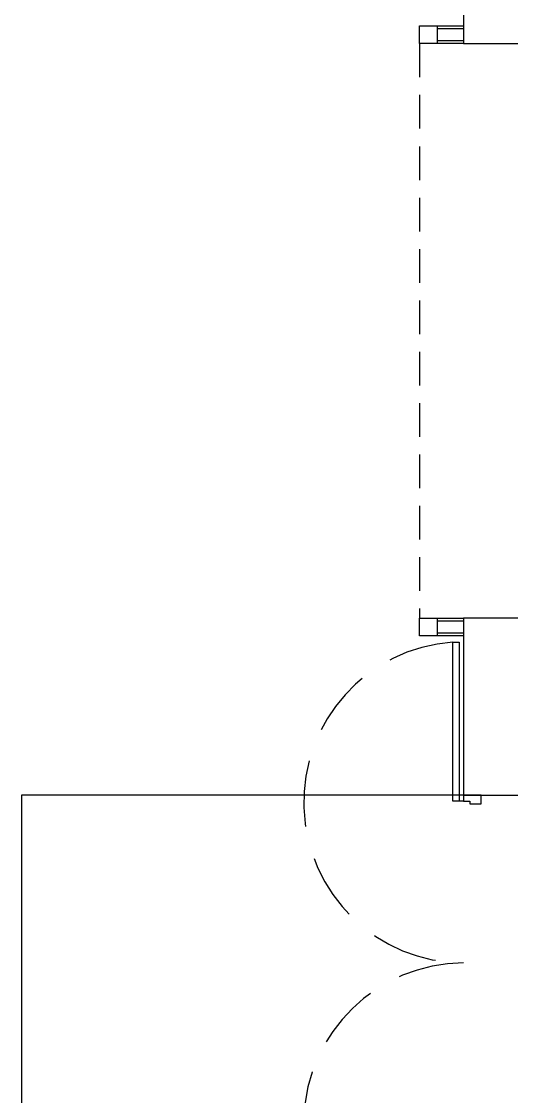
# Model space of a CAD drawing. Header units: millimetres. Extents: x -398 to 816, y -1 to 208.
# Drawn here: x 208.31 to 211.08, y 35.19 to 41.27 of the extents above; entities that cross this region are included whole.
import ezdxf

# ---------------------------------------------------------------- set-up
doc = ezdxf.new("R2010")
doc.units = ezdxf.units.MM
doc.linetypes.add('DASHED', pattern=[0.75, 0.5, -0.25])
doc.linetypes.add('HIDDEN', pattern=[9.525, 6.35, -3.175])
for name, color, linetype in [('AA_Column', 5, 'Continuous'), ('AA_Door', 3, 'Continuous'), ('AA_Floor', 31, 'Continuous'), ('AA_Hatch', 8, 'Continuous'), ('AA_Wall', 1, 'Continuous')]:
    doc.layers.add(name, color=color, linetype=linetype)

msp = doc.modelspace()

# ---------------------------------------------------------------- linework, layer by layer
at = {"layer": 'AA_Column', "color": 9}
for p, q in [((210.8104, 41.6489), (210.8104, 41.1489)), ((210.8104, 41.1489), (211.3104, 41.1489)), ((211.3104, 37.8989), (210.8104, 37.8989)), ((210.8104, 37.8989), (210.8104, 36.8989)), ((210.8104, 36.8989), (211.3104, 36.8989))]:
    msp.add_line(p, q, dxfattribs=at)
at = {"layer": 'AA_Door', "color": 9}
for p, q in [((210.7504, 36.8639), (210.7504, 37.7639)), ((210.7504, 37.7639), (210.7854, 37.7639)), ((210.7854, 37.7639), (210.7854, 36.8639)), ((210.7854, 36.8639), (210.7504, 36.8639)), ((210.9104, 36.8989), (210.8104, 36.8989)), ((210.8104, 36.8989), (210.8104, 36.8639)), ((210.9104, 36.8989), (210.8104, 36.8989)), ((210.8104, 36.8989), (210.8104, 36.8639)), ((210.8104, 36.8639), (210.8454, 36.8639)), ((210.8104, 36.8639), (210.8454, 36.8639)), ((210.8454, 36.8639), (210.8454, 36.8489)), ((210.8454, 36.8639), (210.8454, 36.8489)), ((210.8454, 36.8489), (210.9104, 36.8489)), ((210.8454, 36.8489), (210.9104, 36.8489)), ((210.9104, 36.8489), (210.9104, 36.8989)), ((210.9104, 36.8489), (210.9104, 36.8989))]:
    msp.add_line(p, q, dxfattribs=at)
at = {"layer": 'AA_Door', "color": 9, "linetype": 'DASHED', "ltscale": 0.75}
for centre, start, end in [((210.815, 36.8576), 94.0761, 269.70885), ((210.815, 35.0403), 90.29115, 265.9239)]:
    msp.add_arc(centre, 0.9087, start, end, dxfattribs=at)
at = {"layer": 'AA_Floor', "color": 9}
for p, q in [((208.3104, 36.8989), (208.3104, 31.6489)), ((210.8104, 36.8989), (208.3104, 36.8989))]:
    msp.add_line(p, q, dxfattribs=at)
at = {"layer": 'AA_Hatch', "color": 9}
msp.add_line((210.8104, 36.8639), (210.7854, 36.8639), dxfattribs=at)
at = {"layer": 'AA_Wall', "color": 9}
for p, q in [((210.5604, 41.2489), (210.8104, 41.2489)), ((210.5604, 41.1489), (210.5604, 41.2489)), ((210.5604, 41.2489), (210.6604, 41.2489)), ((210.5604, 41.1489), (210.5604, 41.2489)), ((210.6604, 41.2489), (210.6604, 41.1489)), ((210.6604, 41.2339), (210.8104, 41.2339)), ((210.8104, 41.1639), (210.6604, 41.1639)), ((210.8104, 41.1489), (210.5604, 41.1489)), ((210.6604, 41.1489), (210.5604, 41.1489)), ((210.5604, 37.7989), (210.5604, 37.8989)), ((210.5604, 37.8989), (210.8104, 37.8989)), ((210.5604, 37.8989), (210.6604, 37.8989)), ((210.5604, 37.7989), (210.5604, 37.8989)), ((210.6604, 37.8989), (210.6604, 37.7989)), ((210.6604, 37.8839), (210.8104, 37.8839)), ((210.8104, 37.7989), (210.5604, 37.7989)), ((210.6604, 37.7989), (210.5604, 37.7989)), ((210.8104, 37.8139), (210.6604, 37.8139))]:
    msp.add_line(p, q, dxfattribs=at)
at = {"layer": 'AA_Wall', "color": 9, "linetype": 'HIDDEN', "ltscale": 0.03}
msp.add_line((210.5604, 41.1489), (210.5604, 37.8989), dxfattribs=at)

doc.saveas('drawing.dxf')
